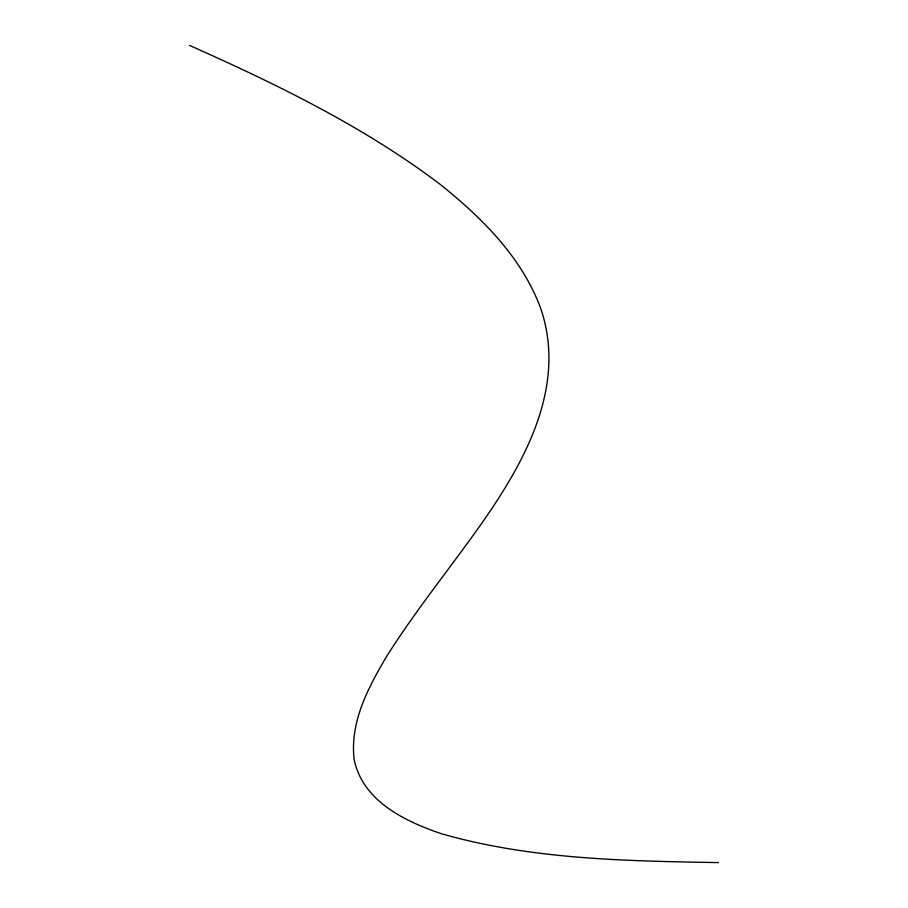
<?xml version="1.0" encoding="UTF-8"?>
<svg xmlns="http://www.w3.org/2000/svg" width="908" height="908" viewBox="0 0 908 908"><rect width="100%" height="100%" fill="white"/><g stroke="black" fill="none" stroke-linecap="round" stroke-linejoin="round"><path stroke-width="1.36" d="M718.466 862.6C625.714 860.988 531.396 859.49 441.549 833.782C405.002 821.377 362.803 801.242 354.154 759.61C349.694 722.257 368.171 687.617 386.57 656.529C411.835 616.475 441.186 579.259 469.039 541.02C516.902 475.315 569.361 393.175 540.827 308.731C521.896 257.134 481.649 217.545 439.597 183.904C363.166 126.28 276.634 84.183 189.534 45.4"/></g></svg>
